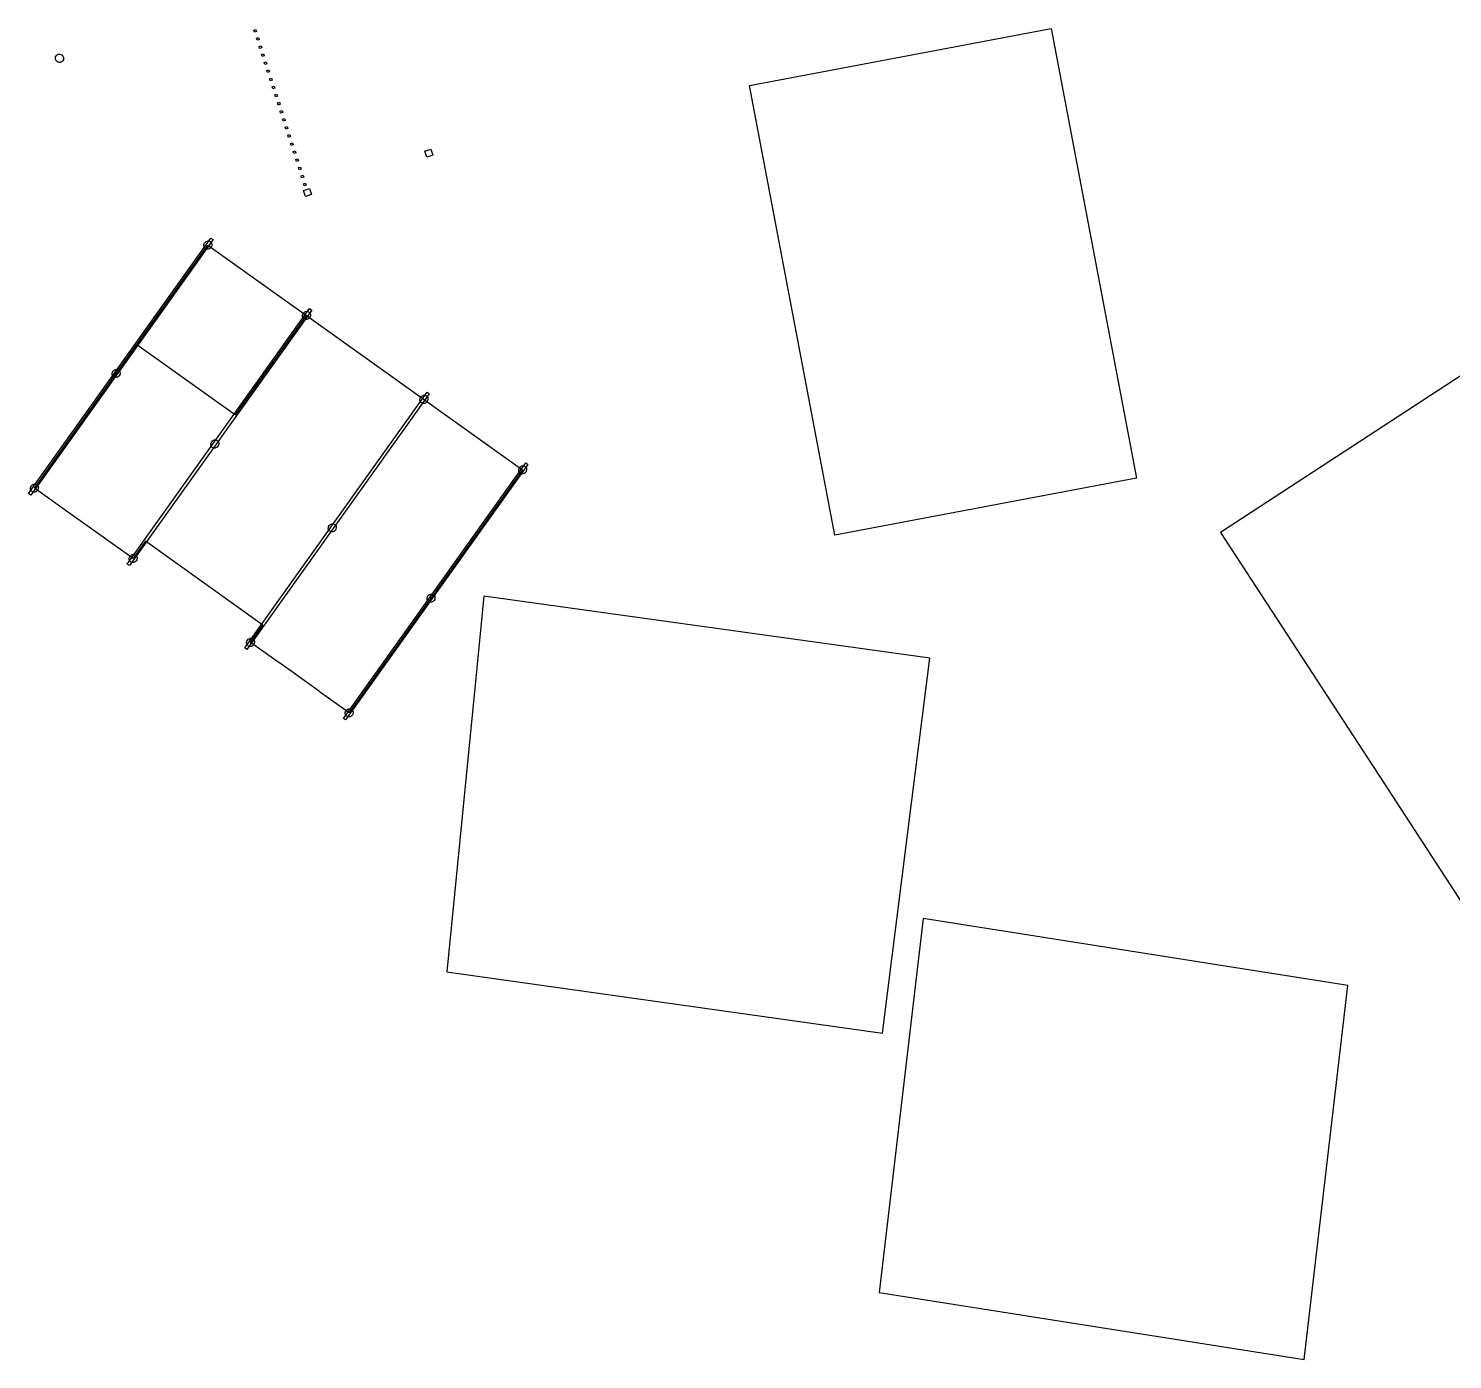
# Model space of a CAD drawing. Extents: x -42864 to 135053, y -26898 to 95700.
# Drawn here: x -15529 to 17981, y -26898 to 4425 of the extents above; entities that cross this region are included whole.
import ezdxf

# ---------------------------------------------------------------- set-up
doc = ezdxf.new("R2010")
doc.units = 0
doc.layers.add('SECTIONCUTEDGES', color=7, linetype='CONTINUOUS')

msp = doc.modelspace()

# ---------------------------------------------------------------- linework, layer by layer
at = {"layer": 'SECTIONCUTEDGES'}
for p, q in [((-10228, 4384), (-10180, 4399)), ((-10228, 4384), (-10180, 4399)), ((-10212, 4336), (-10228, 4384)), ((-10212, 4336), (-10228, 4384)), ((-10180, 4399), (-10165, 4352)), ((-10180, 4399), (-10165, 4352)), ((1439, 3080), (8538, 4425)), ((8538, 4425), (10542, -6154)), ((-10165, 4352), (-10212, 4336)), ((-10165, 4352), (-10212, 4336)), ((-10166, 4194), (-10118, 4209)), ((-10166, 4194), (-10118, 4209)), ((-10150, 4146), (-10166, 4194)), ((-10150, 4146), (-10166, 4194)), ((-10103, 4161), (-10150, 4146)), ((-10103, 4161), (-10150, 4146)), ((-10118, 4209), (-10103, 4161)), ((-10118, 4209), (-10103, 4161)), ((-14897, 3733), (-14892, 3758)), ((-14896, 3708), (-14897, 3733)), ((-14887, 3683), (-14896, 3708)), ((-14892, 3758), (-14881, 3781)), ((-14881, 3781), (-14865, 3799)), ((-14865, 3799), (-14843, 3812)), ((-14843, 3812), (-14819, 3820)), ((-14819, 3820), (-14794, 3820)), ((-14794, 3820), (-14769, 3814)), ((-14769, 3814), (-14746, 3802)), ((-14746, 3802), (-14727, 3784)), ((-14727, 3784), (-14713, 3762)), ((-14708, 3687), (-14719, 3665)), ((-14713, 3762), (-14705, 3738)), ((-14703, 3712), (-14708, 3687)), ((-14705, 3738), (-14703, 3712)), ((-10104, 4003), (-10057, 4019)), ((-10104, 4003), (-10057, 4019)), ((-10089, 3956), (-10104, 4003)), ((-10089, 3956), (-10104, 4003)), ((-10041, 3971), (-10089, 3956)), ((-10041, 3971), (-10089, 3956)), ((-10057, 4019), (-10041, 3971)), ((-10057, 4019), (-10041, 3971)), ((-10042, 3813), (-9995, 3829)), ((-10042, 3813), (-9995, 3829)), ((-10027, 3766), (-10042, 3813)), ((-10027, 3766), (-10042, 3813)), ((-9979, 3781), (-10027, 3766)), ((-9979, 3781), (-10027, 3766)), ((-9995, 3829), (-9979, 3781)), ((-9995, 3829), (-9979, 3781)), ((-14873, 3661), (-14887, 3683)), ((-14854, 3644), (-14873, 3661)), ((-14831, 3631), (-14854, 3644)), ((-14807, 3625), (-14831, 3631)), ((-14781, 3626), (-14807, 3625)), ((-14757, 3633), (-14781, 3626)), ((-14736, 3646), (-14757, 3633)), ((-14719, 3665), (-14736, 3646)), ((-9981, 3623), (-9933, 3638)), ((-9981, 3623), (-9933, 3638)), ((-9965, 3575), (-9981, 3623)), ((-9965, 3575), (-9981, 3623)), ((-9918, 3591), (-9965, 3575)), ((-9918, 3591), (-9965, 3575)), ((-9933, 3638), (-9918, 3591)), ((-9933, 3638), (-9918, 3591)), ((-9919, 3433), (-9871, 3448)), ((-9919, 3433), (-9871, 3448)), ((-9903, 3385), (-9919, 3433)), ((-9903, 3385), (-9919, 3433)), ((-9856, 3401), (-9903, 3385)), ((-9856, 3401), (-9903, 3385)), ((-9871, 3448), (-9856, 3401)), ((-9871, 3448), (-9856, 3401)), ((-9857, 3242), (-9810, 3258)), ((-9857, 3242), (-9810, 3258)), ((-9842, 3195), (-9857, 3242)), ((-9842, 3195), (-9857, 3242)), ((-9794, 3210), (-9842, 3195)), ((-9794, 3210), (-9842, 3195)), ((-9810, 3258), (-9794, 3210)), ((-9810, 3258), (-9794, 3210)), ((-9795, 3052), (-9748, 3068)), ((-9795, 3052), (-9748, 3068)), ((-9780, 3005), (-9795, 3052)), ((-9780, 3005), (-9795, 3052)), ((-9732, 3020), (-9780, 3005)), ((-9732, 3020), (-9780, 3005)), ((-9748, 3068), (-9732, 3020)), ((-9748, 3068), (-9732, 3020)), ((3443, -7499), (1439, 3080)), ((-9734, 2862), (-9686, 2877)), ((-9734, 2862), (-9686, 2877)), ((-9718, 2814), (-9734, 2862)), ((-9718, 2814), (-9734, 2862)), ((-9671, 2830), (-9718, 2814)), ((-9671, 2830), (-9718, 2814)), ((-9686, 2877), (-9671, 2830)), ((-9686, 2877), (-9671, 2830)), ((-9672, 2672), (-9624, 2687)), ((-9672, 2672), (-9624, 2687)), ((-9624, 2687), (-9609, 2640)), ((-9624, 2687), (-9609, 2640)), ((-9656, 2624), (-9672, 2672)), ((-9656, 2624), (-9672, 2672)), ((-9609, 2640), (-9656, 2624)), ((-9609, 2640), (-9656, 2624)), ((-9610, 2481), (-9563, 2497)), ((-9610, 2481), (-9563, 2497)), ((-9595, 2434), (-9610, 2481)), ((-9595, 2434), (-9610, 2481)), ((-9547, 2449), (-9595, 2434)), ((-9547, 2449), (-9595, 2434)), ((-9563, 2497), (-9547, 2449)), ((-9563, 2497), (-9547, 2449)), ((-9548, 2291), (-9501, 2307)), ((-9548, 2291), (-9501, 2307)), ((-9533, 2244), (-9548, 2291)), ((-9533, 2244), (-9548, 2291)), ((-9485, 2259), (-9533, 2244)), ((-9485, 2259), (-9533, 2244)), ((-9501, 2307), (-9485, 2259)), ((-9501, 2307), (-9485, 2259)), ((-9487, 2101), (-9439, 2116)), ((-9487, 2101), (-9439, 2116)), ((-9471, 2053), (-9487, 2101)), ((-9471, 2053), (-9487, 2101)), ((-9424, 2069), (-9471, 2053)), ((-9424, 2069), (-9471, 2053)), ((-9439, 2116), (-9424, 2069)), ((-9439, 2116), (-9424, 2069)), ((-9425, 1911), (-9377, 1926)), ((-9425, 1911), (-9377, 1926)), ((-9409, 1863), (-9425, 1911)), ((-9409, 1863), (-9425, 1911)), ((-9362, 1879), (-9409, 1863)), ((-9362, 1879), (-9409, 1863)), ((-9377, 1926), (-9362, 1879)), ((-9377, 1926), (-9362, 1879)), ((-9363, 1721), (-9316, 1736)), ((-9363, 1721), (-9316, 1736)), ((-9348, 1673), (-9363, 1721)), ((-9348, 1673), (-9363, 1721)), ((-9300, 1688), (-9348, 1673)), ((-9300, 1688), (-9348, 1673)), ((-9316, 1736), (-9300, 1688)), ((-9316, 1736), (-9300, 1688)), ((-9301, 1530), (-9254, 1546)), ((-9301, 1530), (-9254, 1546)), ((-9286, 1483), (-9301, 1530)), ((-9286, 1483), (-9301, 1530)), ((-9238, 1498), (-9286, 1483)), ((-9238, 1498), (-9286, 1483)), ((-9254, 1546), (-9238, 1498)), ((-9254, 1546), (-9238, 1498)), ((-9240, 1340), (-9192, 1356)), ((-9240, 1340), (-9192, 1356)), ((-9192, 1356), (-9177, 1308)), ((-9192, 1356), (-9177, 1308)), ((-6202, 1538), (-6059, 1584)), ((-6202, 1538), (-6059, 1584)), ((-6156, 1395), (-6202, 1538)), ((-6156, 1395), (-6202, 1538)), ((-6013, 1441), (-6156, 1395)), ((-6013, 1441), (-6156, 1395)), ((-6059, 1584), (-6013, 1441)), ((-6059, 1584), (-6013, 1441)), ((-9224, 1293), (-9240, 1340)), ((-9224, 1293), (-9240, 1340)), ((-9177, 1308), (-9224, 1293)), ((-9177, 1308), (-9224, 1293)), ((-9178, 1150), (-9130, 1165)), ((-9178, 1150), (-9130, 1165)), ((-9162, 1102), (-9178, 1150)), ((-9162, 1102), (-9178, 1150)), ((-9115, 1118), (-9162, 1102)), ((-9115, 1118), (-9162, 1102)), ((-9130, 1165), (-9115, 1118)), ((-9130, 1165), (-9115, 1118)), ((-9116, 960), (-9069, 975)), ((-9116, 960), (-9069, 975)), ((-9101, 912), (-9116, 960)), ((-9101, 912), (-9116, 960)), ((-9053, 928), (-9101, 912)), ((-9053, 928), (-9101, 912)), ((-9069, 975), (-9053, 928)), ((-9069, 975), (-9053, 928)), ((-9054, 769), (-9007, 785)), ((-9054, 769), (-9007, 785)), ((-9039, 722), (-9054, 769)), ((-9039, 722), (-9054, 769)), ((-8991, 737), (-9039, 722)), ((-8991, 737), (-9039, 722)), ((-9007, 785), (-8991, 737)), ((-9007, 785), (-8991, 737)), ((-9056, 611), (-8913, 658)), ((-9056, 611), (-8913, 658)), ((-9009, 469), (-9056, 611)), ((-9009, 469), (-9056, 611)), ((-8867, 515), (-9009, 469)), ((-8867, 515), (-9009, 469)), ((-8913, 658), (-8867, 515)), ((-8913, 658), (-8867, 515)), ((-15529, -6522), (-11237, -507)), ((-15529, -6522), (-11237, -507)), ((-11185, -544), (-15477, -6559)), ((-11185, -544), (-15477, -6559)), ((-11404, -668), (-11397, -643)), ((-11404, -668), (-11397, -643)), ((-11404, -693), (-11404, -668)), ((-11404, -693), (-11404, -668)), ((-11397, -643), (-11385, -620)), ((-11397, -643), (-11385, -620)), ((-11385, -620), (-11367, -601)), ((-11385, -620), (-11367, -601)), ((-11367, -601), (-11346, -586)), ((-11367, -601), (-11346, -586)), ((-11346, -586), (-11322, -578)), ((-11346, -586), (-11322, -578)), ((-11322, -578), (-11297, -576)), ((-11322, -578), (-11297, -576)), ((-11297, -576), (-11274, -580)), ((-11297, -576), (-11274, -580)), ((-11274, -580), (-11253, -591)), ((-11274, -580), (-11253, -591)), ((-11253, -591), (-11236, -608)), ((-11253, -591), (-11236, -608)), ((-11237, -507), (-11185, -544)), ((-11237, -507), (-11185, -544)), ((-11236, -608), (-11224, -628)), ((-11236, -608), (-11224, -628)), ((-11224, -628), (-11218, -652)), ((-11224, -628), (-11218, -652)), ((-11218, -652), (-11218, -678)), ((-11218, -652), (-11218, -678)), ((-12978, -3009), (-11311, -673)), ((-12978, -3009), (-11311, -673)), ((-11398, -717), (-11404, -693)), ((-11398, -717), (-11404, -693)), ((-11386, -738), (-11398, -717)), ((-11386, -738), (-11398, -717)), ((-11369, -755), (-11386, -738)), ((-11369, -755), (-11386, -738)), ((-11348, -765), (-11369, -755)), ((-11348, -765), (-11369, -755)), ((-11325, -770), (-11348, -765)), ((-11325, -770), (-11348, -765)), ((-11300, -768), (-11325, -770)), ((-11300, -768), (-11325, -770)), ((-11311, -673), (-8988, -2330)), ((-11311, -673), (-8988, -2330)), ((-11276, -759), (-11300, -768)), ((-11276, -759), (-11300, -768)), ((-11255, -745), (-11276, -759)), ((-11255, -745), (-11276, -759)), ((-11237, -725), (-11255, -745)), ((-11237, -725), (-11255, -745)), ((-11225, -703), (-11237, -725)), ((-11225, -703), (-11237, -725)), ((-11218, -678), (-11225, -703)), ((-11218, -678), (-11225, -703)), ((-13206, -8179), (-8914, -2164)), ((-13206, -8179), (-8914, -2164)), ((-8863, -2201), (-13154, -8216)), ((-8863, -2201), (-13154, -8216)), ((-10655, -4666), (-8988, -2330)), ((-10655, -4666), (-8988, -2330)), ((-9081, -2325), (-9074, -2301)), ((-9081, -2325), (-9074, -2301)), ((-9081, -2351), (-9081, -2325)), ((-9081, -2351), (-9081, -2325)), ((-9074, -2301), (-9062, -2278)), ((-9074, -2301), (-9062, -2278)), ((-9062, -2278), (-9044, -2258)), ((-9062, -2278), (-9044, -2258)), ((-9044, -2258), (-9023, -2244)), ((-9044, -2258), (-9023, -2244)), ((-9023, -2244), (-8999, -2235)), ((-9023, -2244), (-8999, -2235)), ((-8999, -2235), (-8974, -2233)), ((-8999, -2235), (-8974, -2233)), ((-8988, -2330), (-3900, -5961)), ((-8988, -2330), (-3900, -5961)), ((-8974, -2233), (-8951, -2238)), ((-8974, -2233), (-8951, -2238)), ((-8951, -2238), (-8930, -2249)), ((-8951, -2238), (-8930, -2249)), ((-8930, -2249), (-8913, -2265)), ((-8930, -2249), (-8913, -2265)), ((-8914, -2164), (-8863, -2201)), ((-8914, -2164), (-8863, -2201)), ((-8913, -2265), (-8901, -2286)), ((-8913, -2265), (-8901, -2286)), ((-8895, -2335), (-8902, -2360)), ((-8895, -2335), (-8902, -2360)), ((-8901, -2286), (-8895, -2310)), ((-8901, -2286), (-8895, -2310)), ((-8895, -2310), (-8895, -2335)), ((-8895, -2310), (-8895, -2335)), ((-9075, -2375), (-9081, -2351)), ((-9075, -2375), (-9081, -2351)), ((-9063, -2395), (-9075, -2375)), ((-9063, -2395), (-9075, -2375)), ((-9046, -2412), (-9063, -2395)), ((-9046, -2412), (-9063, -2395)), ((-9025, -2423), (-9046, -2412)), ((-9025, -2423), (-9046, -2412)), ((-9002, -2427), (-9025, -2423)), ((-9002, -2427), (-9025, -2423)), ((-8977, -2425), (-9002, -2427)), ((-8977, -2425), (-9002, -2427)), ((-8953, -2417), (-8977, -2425)), ((-8953, -2417), (-8977, -2425)), ((-8932, -2402), (-8953, -2417)), ((-8932, -2402), (-8953, -2417)), ((-8914, -2383), (-8932, -2402)), ((-8914, -2383), (-8932, -2402)), ((-8902, -2360), (-8914, -2383)), ((-8902, -2360), (-8914, -2383)), ((-15391, -6391), (-12978, -3009)), ((-15391, -6391), (-12978, -3009)), ((-12978, -3009), (-10655, -4666)), ((-12978, -3009), (-10655, -4666)), ((-13560, -3691), (-13554, -3666)), ((-13560, -3691), (-13554, -3666)), ((-13554, -3666), (-13541, -3643)), ((-13554, -3666), (-13541, -3643)), ((-13541, -3643), (-13524, -3623)), ((-13541, -3643), (-13524, -3623)), ((-13524, -3623), (-13502, -3609)), ((-13524, -3623), (-13502, -3609)), ((-13502, -3609), (-13478, -3600)), ((-13502, -3609), (-13478, -3600)), ((-13478, -3600), (-13454, -3598)), ((-13478, -3600), (-13454, -3598)), ((-13454, -3598), (-13430, -3603)), ((-13454, -3598), (-13430, -3603)), ((-13430, -3603), (-13409, -3614)), ((-13430, -3603), (-13409, -3614)), ((-13409, -3614), (-13392, -3630)), ((-13409, -3614), (-13392, -3630)), ((-13392, -3630), (-13380, -3651)), ((-13392, -3630), (-13380, -3651)), ((-13380, -3651), (-13374, -3675)), ((-13380, -3651), (-13374, -3675)), ((-13374, -3675), (-13374, -3700)), ((-13374, -3675), (-13374, -3700)), ((18362, -3627), (12524, -7433)), ((18362, -3627), (12524, -7433)), ((-13561, -3716), (-13560, -3691)), ((-13561, -3716), (-13560, -3691)), ((-13555, -3740), (-13561, -3716)), ((-13555, -3740), (-13561, -3716)), ((-13543, -3761), (-13555, -3740)), ((-13543, -3761), (-13555, -3740)), ((-13526, -3777), (-13543, -3761)), ((-13526, -3777), (-13543, -3761)), ((-13505, -3788), (-13526, -3777)), ((-13505, -3788), (-13526, -3777)), ((-13481, -3792), (-13505, -3788)), ((-13481, -3792), (-13505, -3788)), ((-13457, -3790), (-13481, -3792)), ((-13457, -3790), (-13481, -3792)), ((-13433, -3782), (-13457, -3790)), ((-13433, -3782), (-13457, -3790)), ((-13411, -3767), (-13433, -3782)), ((-13411, -3767), (-13433, -3782)), ((-13394, -3748), (-13411, -3767)), ((-13394, -3748), (-13411, -3767)), ((-13381, -3725), (-13394, -3748)), ((-13381, -3725), (-13394, -3748)), ((-13374, -3700), (-13381, -3725)), ((-13374, -3700), (-13381, -3725)), ((-10441, -10153), (-6149, -4137)), ((-10441, -10153), (-6149, -4137)), ((-6097, -4174), (-10389, -10189)), ((-6097, -4174), (-10389, -10189)), ((-6316, -4299), (-6309, -4274)), ((-6316, -4299), (-6309, -4274)), ((-6316, -4324), (-6316, -4299)), ((-6316, -4324), (-6316, -4299)), ((-6310, -4348), (-6316, -4324)), ((-6310, -4348), (-6316, -4324)), ((-6298, -4369), (-6310, -4348)), ((-6298, -4369), (-6310, -4348)), ((-6309, -4274), (-6297, -4251)), ((-6309, -4274), (-6297, -4251)), ((-6297, -4251), (-6279, -4231)), ((-6297, -4251), (-6279, -4231)), ((-6279, -4231), (-6258, -4217)), ((-6279, -4231), (-6258, -4217)), ((-6258, -4217), (-6234, -4208)), ((-6258, -4217), (-6234, -4208)), ((-6234, -4208), (-6209, -4206)), ((-6234, -4208), (-6209, -4206)), ((-6209, -4206), (-6186, -4211)), ((-6209, -4206), (-6186, -4211)), ((-6186, -4211), (-6165, -4222)), ((-6186, -4211), (-6165, -4222)), ((-6149, -4356), (-6167, -4375)), ((-6149, -4356), (-6167, -4375)), ((-6165, -4222), (-6147, -4238)), ((-6165, -4222), (-6147, -4238)), ((-6149, -4137), (-6097, -4174)), ((-6149, -4137), (-6097, -4174)), ((-6137, -4333), (-6149, -4356)), ((-6137, -4333), (-6149, -4356)), ((-6147, -4238), (-6135, -4259)), ((-6147, -4238), (-6135, -4259)), ((-6130, -4308), (-6137, -4333)), ((-6130, -4308), (-6137, -4333)), ((-6135, -4259), (-6129, -4283)), ((-6135, -4259), (-6129, -4283)), ((-6129, -4283), (-6130, -4308)), ((-6129, -4283), (-6130, -4308)), ((-6281, -4385), (-6298, -4369)), ((-6281, -4385), (-6298, -4369)), ((-6260, -4396), (-6281, -4385)), ((-6260, -4396), (-6281, -4385)), ((-6236, -4400), (-6260, -4396)), ((-6236, -4400), (-6260, -4396)), ((-6212, -4398), (-6236, -4400)), ((-6212, -4398), (-6236, -4400)), ((-6188, -4390), (-6212, -4398)), ((-6188, -4390), (-6212, -4398)), ((-6167, -4375), (-6188, -4390)), ((-6167, -4375), (-6188, -4390)), ((-11238, -5348), (-11231, -5323)), ((-11238, -5348), (-11231, -5323)), ((-11238, -5373), (-11238, -5348)), ((-11238, -5373), (-11238, -5348)), ((-11231, -5323), (-11218, -5300)), ((-11231, -5323), (-11218, -5300)), ((-11218, -5300), (-11201, -5281)), ((-11218, -5300), (-11201, -5281)), ((-11201, -5281), (-11179, -5266)), ((-11201, -5281), (-11179, -5266)), ((-11179, -5266), (-11156, -5258)), ((-11179, -5266), (-11156, -5258)), ((-11156, -5258), (-11131, -5256)), ((-11156, -5258), (-11131, -5256)), ((-11131, -5256), (-11107, -5260)), ((-11131, -5256), (-11107, -5260)), ((-11107, -5260), (-11086, -5271)), ((-11107, -5260), (-11086, -5271)), ((-11086, -5271), (-11069, -5287)), ((-11086, -5271), (-11069, -5287)), ((-11069, -5287), (-11057, -5308)), ((-11069, -5287), (-11057, -5308)), ((-11052, -5357), (-11058, -5382)), ((-11052, -5357), (-11058, -5382)), ((-11057, -5308), (-11051, -5332)), ((-11057, -5308), (-11051, -5332)), ((-11051, -5332), (-11052, -5357)), ((-11051, -5332), (-11052, -5357)), ((-11232, -5397), (-11238, -5373)), ((-11232, -5397), (-11238, -5373)), ((-11220, -5418), (-11232, -5397)), ((-11220, -5418), (-11232, -5397)), ((-11203, -5434), (-11220, -5418)), ((-11203, -5434), (-11220, -5418)), ((-11182, -5445), (-11203, -5434)), ((-11182, -5445), (-11203, -5434)), ((-11158, -5450), (-11182, -5445)), ((-11158, -5450), (-11182, -5445)), ((-11134, -5448), (-11158, -5450)), ((-11134, -5448), (-11158, -5450)), ((-11110, -5439), (-11134, -5448)), ((-11110, -5439), (-11134, -5448)), ((-11088, -5425), (-11110, -5439)), ((-11088, -5425), (-11110, -5439)), ((-11071, -5405), (-11088, -5425)), ((-11071, -5405), (-11088, -5425)), ((-11058, -5382), (-11071, -5405)), ((-11058, -5382), (-11071, -5405)), ((-8118, -11810), (-3826, -5795)), ((-8118, -11810), (-3826, -5795)), ((-3775, -5832), (-8066, -11847)), ((-3775, -5832), (-8066, -11847)), ((-3900, -5961), (-7980, -11679)), ((-3900, -5961), (-7980, -11679)), ((-3993, -5956), (-3986, -5931)), ((-3993, -5956), (-3986, -5931)), ((-3993, -5981), (-3993, -5956)), ((-3993, -5981), (-3993, -5956)), ((-3987, -6005), (-3993, -5981)), ((-3987, -6005), (-3993, -5981)), ((-3975, -6026), (-3987, -6005)), ((-3975, -6026), (-3987, -6005)), ((-3986, -5931), (-3974, -5908)), ((-3986, -5931), (-3974, -5908)), ((-3958, -6042), (-3975, -6026)), ((-3958, -6042), (-3975, -6026)), ((-3974, -5908), (-3956, -5889)), ((-3974, -5908), (-3956, -5889)), ((-3956, -5889), (-3935, -5874)), ((-3956, -5889), (-3935, -5874)), ((-3935, -5874), (-3911, -5866)), ((-3935, -5874), (-3911, -5866)), ((-3911, -5866), (-3886, -5864)), ((-3911, -5866), (-3886, -5864)), ((-3886, -5864), (-3863, -5868)), ((-3886, -5864), (-3863, -5868)), ((-3863, -5868), (-3842, -5879)), ((-3863, -5868), (-3842, -5879)), ((-3826, -6013), (-3844, -6033)), ((-3826, -6013), (-3844, -6033)), ((-3842, -5879), (-3825, -5895)), ((-3842, -5879), (-3825, -5895)), ((-3826, -5795), (-3775, -5832)), ((-3826, -5795), (-3775, -5832)), ((-3814, -5990), (-3826, -6013)), ((-3814, -5990), (-3826, -6013)), ((-3825, -5895), (-3813, -5916)), ((-3825, -5895), (-3813, -5916)), ((-3807, -5965), (-3814, -5990)), ((-3807, -5965), (-3814, -5990)), ((-3813, -5916), (-3807, -5940)), ((-3813, -5916), (-3807, -5940)), ((-3807, -5940), (-3807, -5965)), ((-3807, -5940), (-3807, -5965)), ((-15484, -6386), (-15477, -6361)), ((-15484, -6386), (-15477, -6361)), ((-15477, -6361), (-15465, -6338)), ((-15477, -6361), (-15465, -6338)), ((-15465, -6338), (-15447, -6319)), ((-15465, -6338), (-15447, -6319)), ((-15447, -6319), (-15426, -6305)), ((-15447, -6319), (-15426, -6305)), ((-15426, -6305), (-15402, -6296)), ((-15426, -6305), (-15402, -6296)), ((-15402, -6296), (-15377, -6294)), ((-15402, -6296), (-15377, -6294)), ((-15377, -6294), (-15354, -6298)), ((-15377, -6294), (-15354, -6298)), ((-15354, -6298), (-15333, -6309)), ((-15354, -6298), (-15333, -6309)), ((-15333, -6309), (-15315, -6326)), ((-15333, -6309), (-15315, -6326)), ((-15315, -6326), (-15304, -6346)), ((-15315, -6326), (-15304, -6346)), ((-15304, -6346), (-15297, -6370)), ((-15304, -6346), (-15297, -6370)), ((-3937, -6053), (-3958, -6042)), ((-3937, -6053), (-3958, -6042)), ((-3914, -6058), (-3937, -6053)), ((-3914, -6058), (-3937, -6053)), ((-3889, -6056), (-3914, -6058)), ((-3889, -6056), (-3914, -6058)), ((-3865, -6047), (-3889, -6056)), ((-3865, -6047), (-3889, -6056)), ((-3844, -6033), (-3865, -6047)), ((-3844, -6033), (-3865, -6047)), ((10542, -6154), (3443, -7499)), ((-15477, -6559), (-15529, -6522)), ((-15477, -6559), (-15529, -6522)), ((-15484, -6411), (-15484, -6386)), ((-15484, -6411), (-15484, -6386)), ((-15478, -6435), (-15484, -6411)), ((-15478, -6435), (-15484, -6411)), ((-15466, -6456), (-15478, -6435)), ((-15466, -6456), (-15478, -6435)), ((-15449, -6473), (-15466, -6456)), ((-15449, -6473), (-15466, -6456)), ((-15428, -6483), (-15449, -6473)), ((-15428, -6483), (-15449, -6473)), ((-15404, -6488), (-15428, -6483)), ((-15404, -6488), (-15428, -6483)), ((-15380, -6486), (-15404, -6488)), ((-15380, -6486), (-15404, -6488)), ((-14717, -6872), (-15391, -6391)), ((-14717, -6872), (-15391, -6391)), ((-15356, -6477), (-15380, -6486)), ((-15356, -6477), (-15380, -6486)), ((-15335, -6463), (-15356, -6477)), ((-15335, -6463), (-15356, -6477)), ((-15317, -6444), (-15335, -6463)), ((-15317, -6444), (-15335, -6463)), ((-15305, -6421), (-15317, -6444)), ((-15305, -6421), (-15317, -6444)), ((-15298, -6396), (-15305, -6421)), ((-15298, -6396), (-15305, -6421)), ((-15297, -6370), (-15298, -6396)), ((-15297, -6370), (-15298, -6396)), ((-14690, -6891), (-14717, -6872)), ((-13769, -7548), (-14690, -6891)), ((-8473, -7346), (-8472, -7321)), ((-8473, -7346), (-8472, -7321)), ((-8467, -7370), (-8473, -7346)), ((-8467, -7370), (-8473, -7346)), ((-8472, -7321), (-8466, -7296)), ((-8472, -7321), (-8466, -7296)), ((-8455, -7391), (-8467, -7370)), ((-8455, -7391), (-8467, -7370)), ((-8466, -7296), (-8453, -7273)), ((-8466, -7296), (-8453, -7273)), ((-8453, -7273), (-8436, -7254)), ((-8453, -7273), (-8436, -7254)), ((-8436, -7254), (-8414, -7239)), ((-8436, -7254), (-8414, -7239)), ((-8414, -7239), (-8390, -7231)), ((-8414, -7239), (-8390, -7231)), ((-8390, -7231), (-8366, -7229)), ((-8390, -7231), (-8366, -7229)), ((-8366, -7229), (-8342, -7233)), ((-8366, -7229), (-8342, -7233)), ((-8342, -7233), (-8321, -7244)), ((-8342, -7233), (-8321, -7244)), ((-8321, -7244), (-8304, -7260)), ((-8321, -7244), (-8304, -7260)), ((-8293, -7355), (-8306, -7378)), ((-8293, -7355), (-8306, -7378)), ((-8304, -7260), (-8292, -7281)), ((-8304, -7260), (-8292, -7281)), ((-8286, -7330), (-8293, -7355)), ((-8286, -7330), (-8293, -7355)), ((-8292, -7281), (-8286, -7305)), ((-8292, -7281), (-8286, -7305)), ((-8286, -7305), (-8286, -7330)), ((-8286, -7305), (-8286, -7330)), ((-13742, -7568), (-13769, -7548)), ((-13068, -8048), (-13742, -7568)), ((-13068, -8048), (-13742, -7568)), ((-12777, -7640), (-13068, -8048)), ((-12777, -7640), (-13068, -8048)), ((-10011, -9613), (-12777, -7640)), ((-10011, -9613), (-12777, -7640)), ((-8438, -7407), (-8455, -7391)), ((-8438, -7407), (-8455, -7391)), ((-8417, -7418), (-8438, -7407)), ((-8417, -7418), (-8438, -7407)), ((-8393, -7423), (-8417, -7418)), ((-8393, -7423), (-8417, -7418)), ((-8368, -7421), (-8393, -7423)), ((-8368, -7421), (-8393, -7423)), ((-8345, -7412), (-8368, -7421)), ((-8345, -7412), (-8368, -7421)), ((-8323, -7398), (-8345, -7412)), ((-8323, -7398), (-8345, -7412)), ((-8306, -7378), (-8323, -7398)), ((-8306, -7378), (-8323, -7398)), ((12524, -7433), (16247, -13147)), ((12524, -7433), (16247, -13147)), ((-13161, -8044), (-13154, -8019)), ((-13161, -8044), (-13154, -8019)), ((-13154, -8019), (-13142, -7996)), ((-13154, -8019), (-13142, -7996)), ((-13142, -7996), (-13124, -7976)), ((-13142, -7996), (-13124, -7976)), ((-13124, -7976), (-13103, -7962)), ((-13124, -7976), (-13103, -7962)), ((-13103, -7962), (-13079, -7953)), ((-13103, -7962), (-13079, -7953)), ((-13079, -7953), (-13054, -7951)), ((-13079, -7953), (-13054, -7951)), ((-13054, -7951), (-13031, -7956)), ((-13054, -7951), (-13031, -7956)), ((-13031, -7956), (-13010, -7967)), ((-13031, -7956), (-13010, -7967)), ((-13010, -7967), (-12993, -7983)), ((-13010, -7967), (-12993, -7983)), ((-12993, -7983), (-12981, -8004)), ((-12993, -7983), (-12981, -8004)), ((-12981, -8004), (-12975, -8028)), ((-12981, -8004), (-12975, -8028)), ((-12975, -8028), (-12975, -8053)), ((-12975, -8028), (-12975, -8053)), ((-13154, -8216), (-13206, -8179)), ((-13154, -8216), (-13206, -8179)), ((-13161, -8069), (-13161, -8044)), ((-13161, -8069), (-13161, -8044)), ((-13155, -8093), (-13161, -8069)), ((-13155, -8093), (-13161, -8069)), ((-13143, -8114), (-13155, -8093)), ((-13143, -8114), (-13155, -8093)), ((-13126, -8130), (-13143, -8114)), ((-13126, -8130), (-13143, -8114)), ((-13105, -8141), (-13126, -8130)), ((-13105, -8141), (-13126, -8130)), ((-13082, -8145), (-13105, -8141)), ((-13082, -8145), (-13105, -8141)), ((-13057, -8143), (-13082, -8145)), ((-13057, -8143), (-13082, -8145)), ((-13033, -8135), (-13057, -8143)), ((-13033, -8135), (-13057, -8143)), ((-13012, -8120), (-13033, -8135)), ((-13012, -8120), (-13033, -8135)), ((-12994, -8101), (-13012, -8120)), ((-12994, -8101), (-13012, -8120)), ((-12982, -8078), (-12994, -8101)), ((-12982, -8078), (-12994, -8101)), ((-12975, -8053), (-12982, -8078)), ((-12975, -8053), (-12982, -8078)), ((-6150, -8978), (-6143, -8953)), ((-6150, -8978), (-6143, -8953)), ((-6150, -9004), (-6150, -8978)), ((-6150, -9004), (-6150, -8978)), ((-6144, -9027), (-6150, -9004)), ((-6144, -9027), (-6150, -9004)), ((-6132, -9048), (-6144, -9027)), ((-6132, -9048), (-6144, -9027)), ((-6143, -8953), (-6130, -8930)), ((-6143, -8953), (-6130, -8930)), ((-6130, -8930), (-6113, -8911)), ((-6130, -8930), (-6113, -8911)), ((-6113, -8911), (-6091, -8897)), ((-6113, -8911), (-6091, -8897)), ((-6091, -8897), (-6067, -8888)), ((-6091, -8897), (-6067, -8888)), ((-6067, -8888), (-6043, -8886)), ((-6067, -8888), (-6043, -8886)), ((-6043, -8886), (-6019, -8891)), ((-6043, -8886), (-6019, -8891)), ((-6019, -8891), (-5998, -8901)), ((-6019, -8891), (-5998, -8901)), ((-5983, -9036), (-6000, -9055)), ((-5983, -9036), (-6000, -9055)), ((-5998, -8901), (-5981, -8918)), ((-5998, -8901), (-5981, -8918)), ((-5970, -9013), (-5983, -9036)), ((-5970, -9013), (-5983, -9036)), ((-5981, -8918), (-5969, -8939)), ((-5981, -8918), (-5969, -8939)), ((-5964, -8988), (-5970, -9013)), ((-5964, -8988), (-5970, -9013)), ((-5969, -8939), (-5963, -8962)), ((-5969, -8939), (-5963, -8962)), ((-5963, -8962), (-5964, -8988)), ((-5963, -8962), (-5964, -8988)), ((-4814, -8937), (-5011, -10940)), ((-4814, -8937), (-5011, -10940)), ((5685, -10397), (-4814, -8937)), ((5685, -10397), (-4814, -8937)), ((-6115, -9065), (-6132, -9048)), ((-6115, -9065), (-6132, -9048)), ((-6094, -9076), (-6115, -9065)), ((-6094, -9076), (-6115, -9065)), ((-6070, -9080), (-6094, -9076)), ((-6070, -9080), (-6094, -9076)), ((-6046, -9078), (-6070, -9080)), ((-6046, -9078), (-6070, -9080)), ((-6022, -9069), (-6046, -9078)), ((-6022, -9069), (-6046, -9078)), ((-6000, -9055), (-6022, -9069)), ((-6000, -9055), (-6022, -9069)), ((-10303, -10021), (-10011, -9613)), ((-10303, -10021), (-10011, -9613)), ((-10396, -10017), (-10389, -9992)), ((-10396, -10017), (-10389, -9992)), ((-10396, -10042), (-10396, -10017)), ((-10396, -10042), (-10396, -10017)), ((-10390, -10066), (-10396, -10042)), ((-10390, -10066), (-10396, -10042)), ((-10389, -9992), (-10377, -9969)), ((-10389, -9992), (-10377, -9969)), ((-10377, -9969), (-10359, -9949)), ((-10377, -9969), (-10359, -9949)), ((-10359, -9949), (-10338, -9935)), ((-10359, -9949), (-10338, -9935)), ((-10338, -9935), (-10314, -9926)), ((-10338, -9935), (-10314, -9926)), ((-10314, -9926), (-10289, -9924)), ((-10314, -9926), (-10289, -9924)), ((-9629, -10502), (-10303, -10021)), ((-9629, -10502), (-10303, -10021)), ((-10289, -9924), (-10266, -9929)), ((-10289, -9924), (-10266, -9929)), ((-10266, -9929), (-10244, -9940)), ((-10266, -9929), (-10244, -9940)), ((-10244, -9940), (-10227, -9956)), ((-10244, -9940), (-10227, -9956)), ((-10216, -10051), (-10229, -10074)), ((-10216, -10051), (-10229, -10074)), ((-10227, -9956), (-10215, -9977)), ((-10227, -9956), (-10215, -9977)), ((-10210, -10026), (-10216, -10051)), ((-10210, -10026), (-10216, -10051)), ((-10215, -9977), (-10209, -10001)), ((-10215, -9977), (-10209, -10001)), ((-10209, -10001), (-10210, -10026)), ((-10209, -10001), (-10210, -10026)), ((-10389, -10189), (-10441, -10153)), ((-10389, -10189), (-10441, -10153)), ((-10378, -10087), (-10390, -10066)), ((-10378, -10087), (-10390, -10066)), ((-10361, -10103), (-10378, -10087)), ((-10361, -10103), (-10378, -10087)), ((-10340, -10114), (-10361, -10103)), ((-10340, -10114), (-10361, -10103)), ((-10316, -10118), (-10340, -10114)), ((-10316, -10118), (-10340, -10114)), ((-10292, -10116), (-10316, -10118)), ((-10292, -10116), (-10316, -10118)), ((-10268, -10108), (-10292, -10116)), ((-10268, -10108), (-10292, -10116)), ((-10247, -10093), (-10268, -10108)), ((-10247, -10093), (-10268, -10108)), ((-10229, -10074), (-10247, -10093)), ((-10229, -10074), (-10247, -10093)), ((-9602, -10521), (-9629, -10502)), ((-8681, -11179), (-9602, -10521)), ((5261, -13740), (5685, -10397)), ((5261, -13740), (5685, -10397)), ((-5011, -10940), (-5686, -17776)), ((-5011, -10940), (-5686, -17776)), ((-8654, -11198), (-8681, -11179)), ((-7980, -11679), (-8654, -11198)), ((-7980, -11679), (-8654, -11198)), ((-8073, -11674), (-8066, -11649)), ((-8073, -11674), (-8066, -11649)), ((-8073, -11699), (-8073, -11674)), ((-8073, -11699), (-8073, -11674)), ((-8067, -11723), (-8073, -11699)), ((-8067, -11723), (-8073, -11699)), ((-8055, -11744), (-8067, -11723)), ((-8055, -11744), (-8067, -11723)), ((-8066, -11649), (-8054, -11626)), ((-8066, -11649), (-8054, -11626)), ((-8054, -11626), (-8036, -11607)), ((-8054, -11626), (-8036, -11607)), ((-8036, -11607), (-8015, -11592)), ((-8036, -11607), (-8015, -11592)), ((-8015, -11592), (-7991, -11584)), ((-8015, -11592), (-7991, -11584)), ((-7991, -11584), (-7966, -11582)), ((-7991, -11584), (-7966, -11582)), ((-7966, -11582), (-7943, -11586)), ((-7966, -11582), (-7943, -11586)), ((-7943, -11586), (-7922, -11597)), ((-7943, -11586), (-7922, -11597)), ((-7922, -11597), (-7905, -11613)), ((-7922, -11597), (-7905, -11613)), ((-7894, -11708), (-7906, -11731)), ((-7894, -11708), (-7906, -11731)), ((-7905, -11613), (-7893, -11634)), ((-7905, -11613), (-7893, -11634)), ((-7887, -11683), (-7894, -11708)), ((-7887, -11683), (-7894, -11708)), ((-7893, -11634), (-7887, -11658)), ((-7893, -11634), (-7887, -11658)), ((-7887, -11658), (-7887, -11683)), ((-7887, -11658), (-7887, -11683)), ((-8066, -11847), (-8118, -11810)), ((-8066, -11847), (-8118, -11810)), ((-8038, -11760), (-8055, -11744)), ((-8038, -11760), (-8055, -11744)), ((-8017, -11771), (-8038, -11760)), ((-8017, -11771), (-8038, -11760)), ((-7994, -11776), (-8017, -11771)), ((-7994, -11776), (-8017, -11771)), ((-7969, -11774), (-7994, -11776)), ((-7969, -11774), (-7994, -11776)), ((-7945, -11765), (-7969, -11774)), ((-7945, -11765), (-7969, -11774)), ((-7924, -11751), (-7945, -11765)), ((-7924, -11751), (-7945, -11765)), ((-7906, -11731), (-7924, -11751)), ((-7906, -11731), (-7924, -11751)), ((16247, -13147), (18539, -16665)), ((16247, -13147), (18539, -16665)), ((4565, -19220), (5261, -13740)), ((4565, -19220), (5261, -13740)), ((5522, -16518), (4491, -25320)), ((5522, -16518), (4491, -25320)), ((15520, -18096), (5522, -16518)), ((15520, -18096), (5522, -16518)), ((-5686, -17776), (4565, -19220)), ((-5686, -17776), (4565, -19220)), ((14489, -26898), (15520, -18096)), ((14489, -26898), (15520, -18096)), ((4491, -25320), (14489, -26898)), ((4491, -25320), (14489, -26898))]:
    msp.add_line(p, q, dxfattribs=at)

doc.saveas('drawing.dxf')
